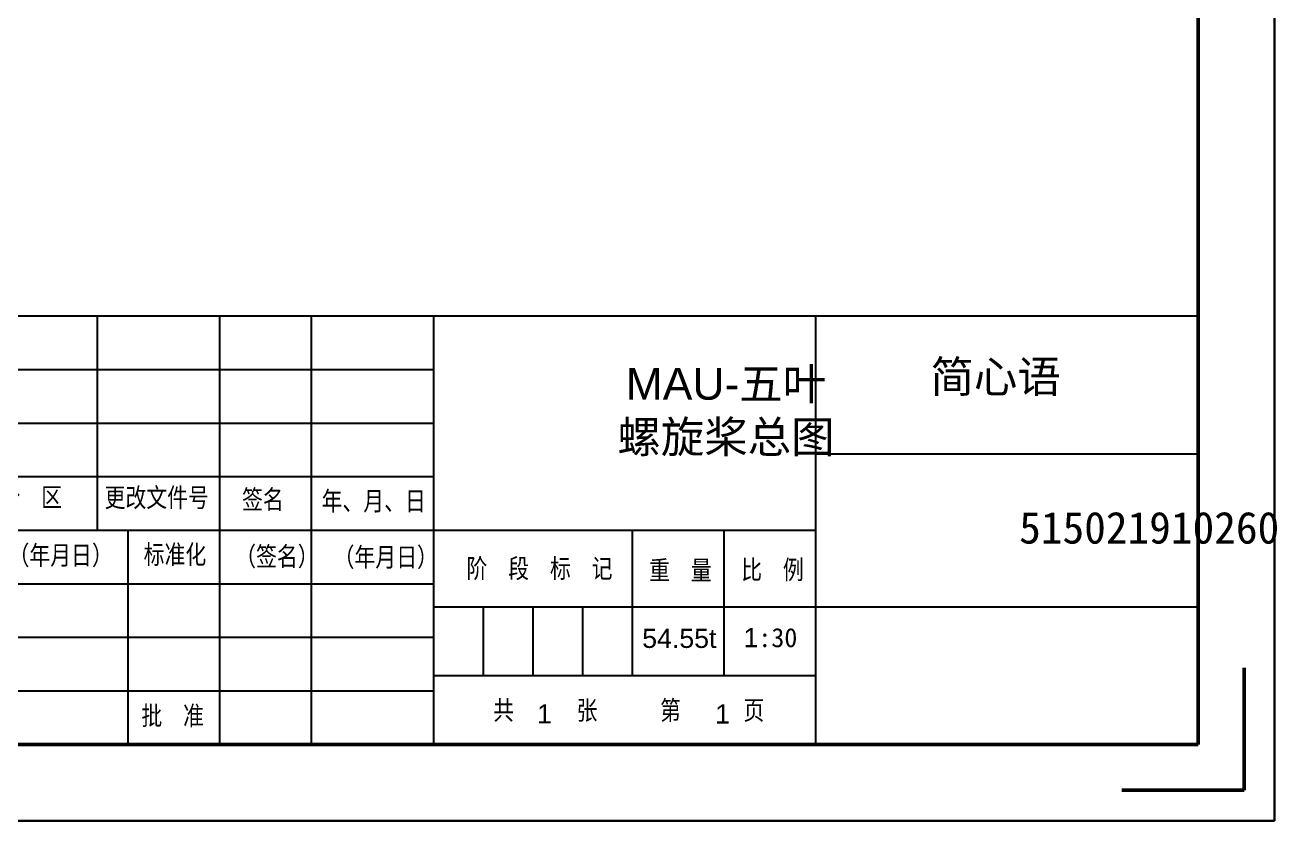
# Model space of a CAD drawing. Header units: millimetres. Extents: x 191 to 12800, y 1603 to 10513.
# Drawn here: x 7888 to 12800, y 1603 to 4724 of the extents above; entities that cross this region are included whole.
import ezdxf

# ---------------------------------------------------------------- set-up
doc = ezdxf.new("R2010")
doc.units = ezdxf.units.MM
doc.layers.add('总内框线', color=7, linetype='Continuous', lineweight=50)
doc.layers.add('总外框线', color=7, linetype='Continuous', lineweight=30)
doc.layers.add('水平参考线', color=7, linetype='Continuous')
doc.styles.get("Standard").update_dxf_attribs({"font": 'arial.ttf'})
doc.styles.add('陈杰（2）', font='gbenor.shx', dxfattribs={"width": 0.8, "bigfont": 'gbcbig.shx'})

# ---------------------------------------------------------------- blocks, each defined once
blk = doc.blocks.new('1')
for p, q in [((-2989.14, 10281.97), (-2809.14, 10281.97)), ((-2953.14, 10281.97), (-2953.14, 10253.97)), ((-2937.14, 10281.97), (-2937.14, 10253.97)), ((-2925.14, 10281.97), (-2925.14, 10225.97)), ((-2909.14, 10281.97), (-2909.14, 10225.97)), ((-2859.14, 10225.97), (-2859.14, 10281.97)), ((-2809.14, 10281.97), (-2809.14, 10225.97)), ((-2989.14, 10274.97), (-2909.14, 10274.97)), ((-2989.14, 10267.97), (-2909.14, 10267.97)), ((-2859.14, 10263.97), (-2809.14, 10263.97)), ((-2989.14, 10260.97), (-2909.14, 10260.97)), ((-2989.14, 10253.97), (-2859.14, 10253.97)), ((-2949.14, 10253.97), (-2949.14, 10225.97)), ((-2937.14, 10253.97), (-2937.14, 10225.97)), ((-2883.14, 10234.97), (-2883.14, 10253.97)), ((-2871.14, 10234.97), (-2871.14, 10253.97)), ((-2989.14, 10246.97), (-2909.14, 10246.97)), ((-2909.14, 10243.97), (-2859.14, 10243.97)), ((-2902.64, 10243.97), (-2902.64, 10234.97)), ((-2896.14, 10243.97), (-2896.14, 10234.97)), ((-2889.64, 10243.97), (-2889.64, 10234.97)), ((-2859.14, 10243.97), (-2809.14, 10243.97)), ((-2989.14, 10239.97), (-2909.14, 10239.97)), ((-2909.14, 10234.97), (-2859.14, 10234.97)), ((-2989.14, 10232.97), (-2909.14, 10232.97)), ((-2809.14, 10225.97), (-2989.14, 10225.97))]:
    blk.add_line(p, q)
at = {"layer": '总内框线'}
for p, q in [((-2809.14, 10502.97), (-2809.14, 10225.97)), ((-2803.14, 10219.97), (-2803.14, 10235.97)), ((-2809.14, 10225.97), (-3209.14, 10225.97)), ((-2803.14, 10219.97), (-2819.14, 10219.97))]:
    blk.add_line(p, q, dxfattribs=at)
at = {"layer": '总外框线'}
for p, q in [((-2799.14, 10512.97), (-2799.14, 10215.97)), ((-2799.14, 10215.97), (-3219.14, 10215.97))]:
    blk.add_line(p, q, dxfattribs=at)
at = {"char_height": 2.5, "width": 93.0193, "attachment_point": 1, "style": '陈杰（2）'}
for s, insert in [('{\\fSimSun|b0|i0|c134|p2;分\u3000区}', (-2965.9, 10259.54)), ('{\\fSimSun|b0|i0|c134|p2;更改文件号}', (-2952.16, 10259.49)), ('{\\fSimSun|b0|i0|c134|p2;签名}', (-2934.18, 10259.23)), ('{\\fSimSun|b0|i0|c134|p2;年、月、日}', (-2923.78, 10259.04)), ('{\\fSimSun|b0|i0|c134|p2;\u3000（年月日）}', (-2967.45, 10251.95)), ('{\\fSimSun|b0|i0|c134|p2;标准化}', (-2947.05, 10252.05)), ('{\\fSimSun|b0|i0|c134|p2;（签名）}', (-2935.08, 10251.8)), ('{\\fSimSun|b0|i0|c134|p2;（年月日）}', (-2922.21, 10251.7)), ('{\\fSimSun|b0|i0|c134|p2;阶\u3000段\u3000标\u3000记}', (-2904.83, 10250.22)), ('{\\fSimSun|b0|i0|c134|p2;重\u3000量}', (-2880.95, 10249.99)), ('{\\fSimSun|b0|i0|c134|p2;比\u3000例}', (-2868.9, 10250.06)), ('{\\fSimSun|b0|i0|c134|p2;批\u3000准}', (-2947.35, 10230.99)), ('{\\fSimSun|b0|i0|c134|p2;共\u3000\u3000\u3000张\u3000\u3000\u3000第\u3000\u3000\u3000页}', (-2901.34, 10231.69))]:
    blk.add_mtext(s, dxfattribs=dict(at, insert=insert))

msp = doc.modelspace()

# ---------------------------------------------------------------- block references
at = {"layer": '水平参考线', "xscale": 30, "yscale": 30, "zscale": 30}
msp.add_blockref('1', (96764.695, -304875.994), dxfattribs=at)

# ---------------------------------------------------------------- texts
at = {"layer": '水平参考线', "char_height": 125, "attachment_point": 1}
for s, insert in [('\\pxqc;MAU-{\\fSimSun|b0|i0|c134|p2;五叶\\P螺旋桨总图}', (10211.647, 3379.711)), ('{\\fSimSun|b0|i0|c134|p2;简心语}', (11440, 3407.397)), ('\\pxqc;{\\fSimSun|b0|i0|c134|p2;515021910260}', (11788.221, 2815.499))]:
    msp.add_mtext(s, dxfattribs=dict(at, insert=insert))
at = {"layer": '水平参考线', "char_height": 75, "attachment_point": 1}
for s, insert in [('\\pxqc;1{\\fSimSun|b0|i0|c134|p2;:30}', (10531.304, 2359.384)), ('\\pxqc;54.55t', (10173.925, 2356.415)), ('\\pxqc;1', (9644.863, 2060.558)), ('\\pxqc;1', (10343.559, 2059.844))]:
    msp.add_mtext_dynamic_manual_height_columns(s, width=561.80865, gutter_width=12.5, heights=[0], dxfattribs=dict(at, insert=insert))

doc.saveas('drawing.dxf')
